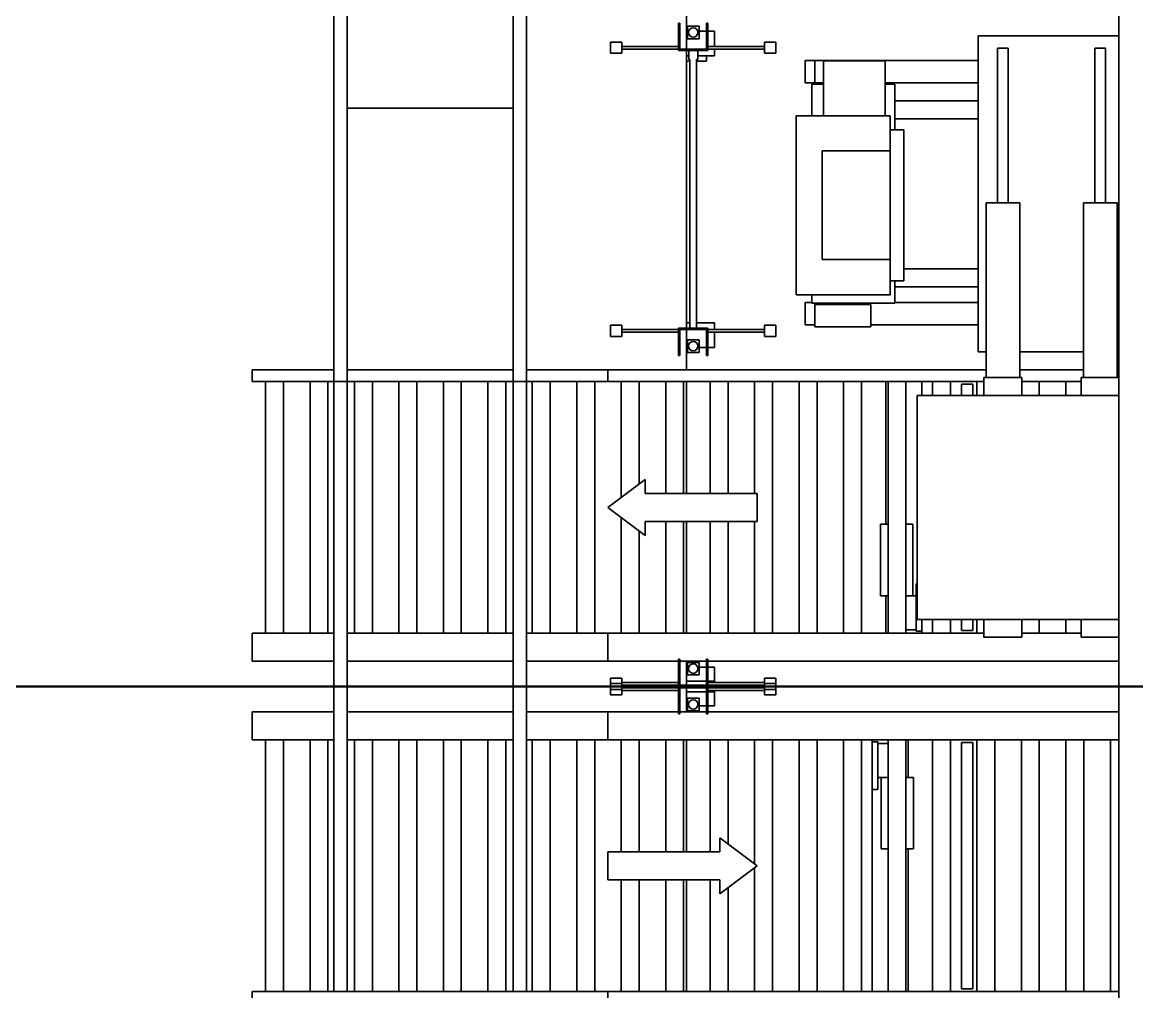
# Model space of a CAD drawing. Header units: millimetres. Extents: x 0 to 84100, y 0 to 59400.
# Drawn here: x 12010 to 16985, y 13264 to 17592 of the extents above; entities that cross this region are included whole.
import ezdxf

# ---------------------------------------------------------------- set-up
doc = ezdxf.new("R2010")
doc.units = ezdxf.units.MM
doc.header["$LTSCALE"] = 100
doc.linetypes.add('CHAIN', pattern=[0.3543, 0.2362, -0.0295, 0.0591, -0.0295])
doc.layers.add('Section Line (ISO)', color=7, linetype='CHAIN', lineweight=50)
doc.layers.add('Visible (ISO)', color=7, linetype='Continuous', lineweight=35)

# ---------------------------------------------------------------- blocks, each defined once
blk = doc.blocks.new('2dTransSection0')
at = {"layer": 'Section Line (ISO)', "linetype": 'CHAIN', "ltscale": 33.448322}
blk.add_line((34.206, 146.26), (409.429, 146.26), dxfattribs=at)

msp = doc.modelspace()

# ---------------------------------------------------------------- linework, layer by layer
at = {"layer": 'Visible (ISO)'}
for p, q in [((16905.45, 10026.01), (16905.45, 19226.01)), ((13400.95, 18793.01), (13400.95, 16032.01)), ((13460.95, 16032.01), (13460.95, 18793.01)), ((14200.95, 18793.01), (14200.95, 16032.01)), ((14260.95, 16032.01), (14260.95, 18793.01)), ((14974.95, 17662.51), (14974.95, 17472.01)), ((14939.45, 17466.01), (14939.45, 17588.01)), ((14939.45, 17588.01), (14945.45, 17588.01)), ((14945.45, 17588.01), (14945.45, 17472.01)), ((14979.45, 17574.01), (15031.45, 17574.01)), ((14979.45, 17518.01), (14979.45, 17574.01)), ((15031.45, 17574.01), (15031.45, 17518.01)), ((15065.45, 17472.01), (15065.45, 17588.01)), ((15065.45, 17588.01), (15071.45, 17588.01)), ((15071.45, 17588.01), (15071.45, 17466.01)), ((14974.95, 17552.01), (14979.45, 17552.01)), ((15031.45, 17518.01), (14979.45, 17518.01)), ((15031.45, 17552.01), (15065.45, 17552.01)), ((15071.45, 17552.01), (15100.45, 17552.01)), ((15100.45, 17552.01), (15100.45, 17484.01)), ((16905.45, 17531.01), (16276.95, 17531.01)), ((16276.95, 17531.01), (16276.95, 16121.01)), ((14636.45, 17503.01), (14686.45, 17503.01)), ((14636.45, 17453.01), (14636.45, 17503.01)), ((14686.45, 17503.01), (14686.45, 17453.01)), ((14686.45, 17484.01), (14939.45, 17484.01)), ((14686.45, 17472.01), (14939.45, 17472.01)), ((15071.45, 17466.01), (14939.45, 17466.01)), ((14945.45, 17472.01), (15065.45, 17472.01)), ((14974.95, 17466.01), (14974.95, 16226.01)), ((14985.45, 17426.01), (14985.45, 17466.01)), ((15025.45, 17466.01), (15025.45, 17426.01)), ((15071.45, 17484.01), (15324.45, 17484.01)), ((15071.45, 17472.01), (15324.45, 17472.01)), ((15100.45, 17472.01), (15100.45, 17442.01)), ((15374.45, 17503.01), (15324.45, 17503.01)), ((15324.45, 17503.01), (15324.45, 17453.01)), ((15374.45, 17453.01), (15374.45, 17503.01)), ((16363.95, 17476.01), (16363.95, 16786.01)), ((16411.45, 17476.01), (16363.95, 17476.01)), ((16411.45, 17476.01), (16411.45, 16786.01)), ((16798.95, 17476.01), (16798.95, 16786.01)), ((16846.45, 17476.01), (16798.95, 17476.01)), ((16846.45, 17476.01), (16846.45, 16786.01)), ((14636.45, 17453.01), (14686.45, 17453.01)), ((14985.45, 17442.01), (14974.95, 17442.01)), ((14990.45, 17418.51), (14974.95, 17418.51)), ((14990.45, 17426.01), (14985.45, 17426.01)), ((14990.45, 16226.01), (14990.45, 17426.01)), ((15020.45, 17426.01), (15020.45, 16226.01)), ((15025.45, 17426.01), (15020.45, 17426.01)), ((15065.45, 17418.51), (15020.45, 17418.51)), ((15100.45, 17442.01), (15025.45, 17442.01)), ((15065.45, 17442.01), (15065.45, 17418.51)), ((15374.45, 17453.01), (15324.45, 17453.01)), ((15548.25, 17420.61), (15505.45, 17420.61)), ((15505.45, 17420.61), (15505.45, 17320.61)), ((15798.25, 17420.61), (15548.25, 17420.61)), ((15548.25, 17420.61), (15548.25, 17320.61)), ((15586.95, 17419.01), (15861.95, 17419.01)), ((15586.95, 17174.51), (15586.95, 17419.01)), ((15798.25, 17420.61), (15798.25, 17419.01)), ((16276.95, 17420.61), (15798.25, 17420.61)), ((15861.95, 17174.51), (15861.95, 17419.01)), ((15505.45, 17320.61), (15548.25, 17320.61)), ((15535.45, 17174.51), (15535.45, 17315.01)), ((15535.45, 17315.01), (15586.95, 17315.01)), ((15586.95, 17320.61), (15548.25, 17320.61)), ((15861.95, 17320.61), (16276.95, 17320.61)), ((15861.95, 17315.01), (15905.45, 17315.01)), ((15905.45, 17315.01), (15905.45, 17112.01)), ((15905.45, 17241.01), (16276.95, 17241.01)), ((13460.95, 17207.51), (14200.95, 17207.51)), ((15885.45, 17174.51), (15465.45, 17174.51)), ((15465.45, 17174.51), (15465.45, 16374.51)), ((15885.45, 17174.51), (15885.45, 17112.01)), ((15905.45, 17161.01), (16276.95, 17161.01)), ((15885.45, 16437.01), (15885.45, 17112.01)), ((15885.45, 17112.01), (15945.45, 17112.01)), ((15945.45, 17112.01), (15945.45, 16437.01)), ((15885.45, 17017.01), (15580.45, 17017.01)), ((15580.45, 17017.01), (15580.45, 16532.01)), ((16462.95, 16786.01), (16312.95, 16786.01)), ((16312.95, 16006.01), (16312.95, 16786.01)), ((16462.95, 16006.01), (16462.95, 16786.01)), ((16897.95, 16786.01), (16747.95, 16786.01)), ((16747.95, 16786.01), (16747.95, 16006.01)), ((16897.95, 16786.01), (16897.95, 16006.01)), ((15885.45, 16532.01), (15580.45, 16532.01)), ((15945.45, 16491.01), (16276.95, 16491.01)), ((15885.45, 16437.01), (15885.45, 16374.51)), ((15945.45, 16437.01), (15885.45, 16437.01)), ((15905.45, 16437.01), (15905.45, 16337.01)), ((15885.45, 16374.51), (15465.45, 16374.51)), ((15535.45, 16337.01), (15535.45, 16374.51)), ((15905.45, 16411.01), (16276.95, 16411.01)), ((15535.45, 16340.61), (15505.45, 16340.61)), ((15505.45, 16340.61), (15505.45, 16240.61)), ((15905.45, 16337.01), (15535.45, 16337.01)), ((15798.25, 16331.41), (15548.25, 16331.41)), ((15548.25, 16331.41), (15548.25, 16231.41)), ((15649.25, 16337.01), (15649.25, 16331.41)), ((15697.25, 16337.01), (15697.25, 16331.41)), ((15798.25, 16331.41), (15798.25, 16231.41)), ((16276.95, 16340.61), (15905.45, 16340.61)), ((14636.45, 16239.01), (14686.45, 16239.01)), ((14636.45, 16239.01), (14636.45, 16189.01)), ((14686.45, 16189.01), (14686.45, 16239.01)), ((14939.45, 16220.01), (14686.45, 16220.01)), ((14939.45, 16226.01), (15071.45, 16226.01)), ((14939.45, 16104.01), (14939.45, 16226.01)), ((15065.45, 16220.01), (14945.45, 16220.01)), ((14945.45, 16220.01), (14945.45, 16104.01)), ((14974.95, 16250.01), (14990.45, 16250.01)), ((14974.95, 16220.01), (14974.95, 16039.51)), ((15020.45, 16250.01), (15100.45, 16250.01)), ((15065.45, 16104.01), (15065.45, 16220.01)), ((15071.45, 16226.01), (15071.45, 16104.01)), ((15324.45, 16220.01), (15071.45, 16220.01)), ((15100.45, 16250.01), (15100.45, 16220.01)), ((15374.45, 16239.01), (15324.45, 16239.01)), ((15324.45, 16189.01), (15324.45, 16239.01)), ((15374.45, 16239.01), (15374.45, 16189.01)), ((15505.45, 16240.61), (15548.25, 16240.61)), ((15798.25, 16231.41), (15548.25, 16231.41)), ((15798.25, 16240.61), (16276.95, 16240.61)), ((14636.45, 16189.01), (14686.45, 16189.01)), ((14939.45, 16208.01), (14686.45, 16208.01)), ((14979.45, 16118.01), (14979.45, 16174.01)), ((14979.45, 16174.01), (15031.45, 16174.01)), ((15031.45, 16174.01), (15031.45, 16118.01)), ((15324.45, 16208.01), (15071.45, 16208.01)), ((15100.45, 16208.01), (15100.45, 16140.01)), ((15374.45, 16189.01), (15324.45, 16189.01)), ((14979.45, 16140.01), (14974.95, 16140.01)), ((15065.45, 16140.01), (15031.45, 16140.01)), ((15100.45, 16140.01), (15071.45, 16140.01)), ((16276.95, 16121.01), (16312.95, 16121.01)), ((16462.95, 16121.01), (16747.95, 16121.01)), ((16897.95, 16121.01), (16905.45, 16121.01)), ((14945.45, 16104.01), (14939.45, 16104.01)), ((15031.45, 16118.01), (14979.45, 16118.01)), ((15071.45, 16104.01), (15065.45, 16104.01)), ((13400.95, 16039.51), (13036.95, 16039.51)), ((13036.95, 16039.51), (13036.95, 15987.51)), ((13400.95, 15989.02), (13400.95, 16032.01)), ((14200.95, 16039.51), (13460.95, 16039.51)), ((13460.95, 16032.01), (13460.95, 15989.02)), ((14200.95, 15989.02), (14200.95, 16032.01)), ((14624.95, 16039.51), (14260.95, 16039.51)), ((14260.95, 16032.01), (14260.95, 15989.02)), ((16312.95, 16039.51), (14624.95, 16039.51)), ((14624.95, 16039.51), (14624.95, 15987.51)), ((14624.95, 15987.51), (14624.95, 16039.51)), ((16747.95, 16039.51), (16462.95, 16039.51)), ((16905.45, 16039.51), (16897.95, 16039.51)), ((13036.95, 15987.51), (13110.92, 15987.51)), ((13096.2, 14864.51), (13096.2, 15987.51)), ((13161.48, 15987.51), (13110.92, 15987.51)), ((13161.48, 15987.51), (13309.42, 15987.51)), ((13176.2, 14864.51), (13176.2, 15987.51)), ((13294.7, 14864.51), (13294.7, 15987.51)), ((13359.98, 15987.51), (13309.42, 15987.51)), ((13359.98, 15987.51), (13507.92, 15987.51)), ((13374.7, 14864.51), (13374.7, 15987.51)), ((13400.95, 15943.01), (13400.95, 15987.51)), ((13460.95, 15987.51), (13460.95, 15943.01)), ((13493.2, 14864.51), (13493.2, 15987.51)), ((13558.48, 15987.51), (13507.92, 15987.51)), ((13558.48, 15987.51), (13706.42, 15987.51)), ((13573.2, 14864.51), (13573.2, 15987.51)), ((13691.7, 14864.51), (13691.7, 15987.51)), ((13756.98, 15987.51), (13706.42, 15987.51)), ((13756.98, 15987.51), (13904.92, 15987.51)), ((13771.7, 14864.51), (13771.7, 15987.51)), ((13890.2, 14864.51), (13890.2, 15987.51)), ((13955.48, 15987.51), (13904.92, 15987.51)), ((13955.48, 15987.51), (14103.42, 15987.51)), ((13970.2, 14864.51), (13970.2, 15987.51)), ((14088.7, 14864.51), (14088.7, 15987.51)), ((14153.98, 15987.51), (14103.42, 15987.51)), ((14153.98, 15987.51), (14301.92, 15987.51)), ((14168.7, 14864.51), (14168.7, 15987.51)), ((14200.95, 15943.01), (14200.95, 15987.51)), ((14260.95, 15987.51), (14260.95, 15943.01)), ((14287.2, 14864.51), (14287.2, 15987.51)), ((14352.48, 15987.51), (14301.92, 15987.51)), ((14352.48, 15987.51), (14500.42, 15987.51)), ((14367.2, 14864.51), (14367.2, 15987.51)), ((14485.7, 14864.51), (14485.7, 15987.51)), ((14550.98, 15987.51), (14500.42, 15987.51)), ((14550.98, 15987.51), (14624.95, 15987.51)), ((14565.7, 14864.51), (14565.7, 15987.51)), ((14624.95, 15987.51), (14698.92, 15987.51)), ((14684.2, 15470.45), (14684.2, 15987.51)), ((14749.48, 15987.51), (14698.92, 15987.51)), ((14749.48, 15987.51), (14897.42, 15987.51)), ((14764.2, 15530.45), (14764.2, 15987.51)), ((14882.7, 15488.51), (14882.7, 15987.51)), ((14947.98, 15987.51), (14897.42, 15987.51)), ((14947.98, 15987.51), (15095.92, 15987.51)), ((14962.7, 15488.51), (14962.7, 15987.51)), ((14974.95, 15987.51), (14974.95, 15488.51)), ((15081.2, 15488.51), (15081.2, 15987.51)), ((15146.48, 15987.51), (15095.92, 15987.51)), ((15146.48, 15987.51), (15294.42, 15987.51)), ((15161.2, 15488.51), (15161.2, 15987.51)), ((15279.7, 15488.51), (15279.7, 15987.51)), ((15344.98, 15987.51), (15294.42, 15987.51)), ((15344.98, 15987.51), (15492.92, 15987.51)), ((15359.7, 14864.51), (15359.7, 15987.51)), ((15478.2, 14864.51), (15478.2, 15987.51)), ((15543.48, 15987.51), (15492.92, 15987.51)), ((15543.48, 15987.51), (15691.42, 15987.51)), ((15558.2, 14864.51), (15558.2, 15987.51)), ((15676.7, 14864.51), (15676.7, 15987.51)), ((15741.98, 15987.51), (15691.42, 15987.51)), ((15741.98, 15987.51), (15889.92, 15987.51)), ((15756.7, 14864.51), (15756.7, 15987.51)), ((15865.45, 15987.51), (15865.45, 15350.51)), ((15875.2, 14864.51), (15875.2, 15987.51)), ((15940.48, 15987.51), (15889.92, 15987.51)), ((15940.48, 15987.51), (16088.42, 15987.51)), ((15955.2, 14864.51), (15955.2, 15987.51)), ((16025.45, 15987.51), (16025.45, 15926.01)), ((16073.7, 15926.01), (16073.7, 15987.51)), ((16138.98, 15987.51), (16088.42, 15987.51)), ((16138.98, 15987.51), (16286.92, 15987.51)), ((16153.7, 15926.01), (16153.7, 15987.51)), ((16203.45, 15976.01), (16253.45, 15976.01)), ((16203.45, 15926.01), (16203.45, 15976.01)), ((16253.45, 15976.01), (16253.45, 15926.01)), ((16272.2, 15926.01), (16272.2, 15987.51)), ((16302.95, 15987.51), (16286.92, 15987.51)), ((16472.95, 16006.01), (16302.95, 16006.01)), ((16302.95, 15926.01), (16302.95, 16006.01)), ((16472.95, 16006.01), (16472.95, 15926.01)), ((16472.95, 15987.51), (16485.42, 15987.51)), ((16535.98, 15987.51), (16485.42, 15987.51)), ((16535.98, 15987.51), (16683.92, 15987.51)), ((16550.7, 15926.01), (16550.7, 15987.51)), ((16669.2, 15926.01), (16669.2, 15987.51)), ((16734.48, 15987.51), (16683.92, 15987.51)), ((16734.48, 15987.51), (16737.95, 15987.51)), ((16905.45, 16006.01), (16737.95, 16006.01)), ((16737.95, 15926.01), (16737.95, 16006.01)), ((13400.95, 15943.01), (13400.95, 13309.01)), ((13460.95, 13309.01), (13460.95, 15943.01)), ((14200.95, 15943.01), (14200.95, 13309.01)), ((14260.95, 13309.01), (14260.95, 15943.01)), ((16005.45, 14926.01), (16005.45, 15926.01)), ((16005.45, 15926.01), (16905.45, 15926.01)), ((14624.95, 15426.01), (14791.62, 15551.01)), ((14791.62, 15551.01), (14791.62, 15488.51)), ((14791.62, 15488.51), (15291.62, 15488.51)), ((15291.62, 15488.51), (15291.62, 15363.51)), ((14791.62, 15301.01), (14624.95, 15426.01)), ((14684.2, 14864.51), (14684.2, 15381.58)), ((15291.62, 15363.51), (14791.62, 15363.51)), ((14791.62, 15363.51), (14791.62, 15301.01)), ((14882.7, 14864.51), (14882.7, 15363.51)), ((14962.7, 14864.51), (14962.7, 15363.51)), ((14974.95, 15363.51), (14974.95, 14864.51)), ((15081.2, 14864.51), (15081.2, 15363.51)), ((15161.2, 14864.51), (15161.2, 15363.51)), ((15279.7, 14864.51), (15279.7, 15363.51)), ((15841.35, 15350.51), (15875.2, 15350.51)), ((15841.35, 15031.51), (15841.35, 15350.51)), ((15955.2, 15350.51), (15986.35, 15350.51)), ((15986.35, 15031.51), (15986.35, 15350.51)), ((14764.2, 14864.51), (14764.2, 15321.58)), ((16005.45, 15085.01), (16000.45, 15085.01)), ((16000.45, 15085.01), (16000.45, 14873.01)), ((15841.35, 15031.51), (15875.2, 15031.51)), ((15865.45, 15031.51), (15865.45, 14864.51)), ((16000.45, 15031.51), (15955.2, 15031.51)), ((16905.45, 14926.01), (16005.45, 14926.01)), ((16025.45, 14926.01), (16025.45, 14873.01)), ((16073.7, 14864.51), (16073.7, 14926.01)), ((16153.7, 14864.51), (16153.7, 14926.01)), ((16203.45, 14876.01), (16203.45, 14926.01)), ((16253.45, 14926.01), (16253.45, 14876.01)), ((16272.2, 14864.51), (16272.2, 14926.01)), ((16302.95, 14846.01), (16302.95, 14926.01)), ((16472.95, 14926.01), (16472.95, 14846.01)), ((16550.7, 14864.51), (16550.7, 14926.01)), ((16669.2, 14864.51), (16669.2, 14926.01)), ((16737.95, 14846.01), (16737.95, 14926.01)), ((16000.45, 14879.51), (15955.2, 14879.51)), ((16253.45, 14876.01), (16203.45, 14876.01)), ((13036.95, 14864.51), (13400.95, 14864.51)), ((13036.95, 14739.51), (13036.95, 14864.51)), ((13460.95, 14864.51), (14200.95, 14864.51)), ((14260.95, 14864.51), (14624.95, 14864.51)), ((14624.95, 14864.51), (16302.95, 14864.51)), ((14624.95, 14739.51), (14624.95, 14864.51)), ((14624.95, 14864.51), (14624.95, 14739.51)), ((16025.45, 14873.01), (16000.45, 14873.01)), ((16025.45, 14873.01), (16025.45, 14864.51)), ((16302.95, 14846.01), (16472.95, 14846.01)), ((16472.95, 14864.51), (16737.95, 14864.51)), ((16737.95, 14846.01), (16905.45, 14846.01)), ((13400.95, 14739.51), (13036.95, 14739.51)), ((14200.95, 14739.51), (13460.95, 14739.51)), ((14624.95, 14739.51), (14260.95, 14739.51)), ((14939.45, 14739.51), (14624.95, 14739.51)), ((14939.45, 14748.01), (14939.45, 14626.01)), ((14945.45, 14748.01), (14939.45, 14748.01)), ((14945.45, 14632.01), (14945.45, 14748.01)), ((15065.45, 14739.51), (14945.45, 14739.51)), ((14974.95, 14739.51), (14974.95, 14632.01)), ((14979.45, 14734.01), (15031.45, 14734.01)), ((14979.45, 14678.01), (14979.45, 14734.01)), ((15031.45, 14734.01), (15031.45, 14678.01)), ((15065.45, 14748.01), (15065.45, 14632.01)), ((15071.45, 14748.01), (15065.45, 14748.01)), ((15071.45, 14626.01), (15071.45, 14748.01)), ((16905.45, 14739.51), (15071.45, 14739.51)), ((14979.45, 14712.01), (14974.95, 14712.01)), ((15031.45, 14678.01), (14979.45, 14678.01)), ((15065.45, 14712.01), (15031.45, 14712.01)), ((15100.45, 14712.01), (15071.45, 14712.01)), ((15100.45, 14644.01), (15100.45, 14712.01)), ((14636.45, 14663.01), (14686.45, 14663.01)), ((14636.45, 14613.01), (14636.45, 14663.01)), ((14636.45, 14639.01), (14686.45, 14639.01)), ((14636.45, 14639.01), (14636.45, 14589.01)), ((14686.45, 14663.01), (14686.45, 14613.01)), ((14686.45, 14644.01), (14939.45, 14644.01)), ((14686.45, 14589.01), (14686.45, 14639.01)), ((14686.45, 14632.01), (14939.45, 14632.01)), ((15065.45, 14632.01), (14945.45, 14632.01)), ((15065.45, 14650.01), (14974.95, 14650.01)), ((15100.45, 14650.01), (15071.45, 14650.01)), ((15071.45, 14644.01), (15324.45, 14644.01)), ((15071.45, 14632.01), (15324.45, 14632.01)), ((15100.45, 14644.01), (15100.45, 14650.01)), ((15100.45, 14620.01), (15100.45, 14632.01)), ((15100.45, 14620.01), (15100.45, 14632.01)), ((15374.45, 14663.01), (15324.45, 14663.01)), ((15324.45, 14663.01), (15324.45, 14613.01)), ((15374.45, 14639.01), (15324.45, 14639.01)), ((15324.45, 14589.01), (15324.45, 14639.01)), ((15374.45, 14613.01), (15374.45, 14663.01)), ((15374.45, 14639.01), (15374.45, 14589.01)), ((14636.45, 14613.01), (14686.45, 14613.01)), ((14636.45, 14589.01), (14686.45, 14589.01)), ((14939.45, 14620.01), (14686.45, 14620.01)), ((14939.45, 14608.01), (14686.45, 14608.01)), ((14939.45, 14626.01), (14939.45, 14504.01)), ((15071.45, 14626.01), (14939.45, 14626.01)), ((14939.45, 14626.01), (15071.45, 14626.01)), ((14945.45, 14504.01), (14945.45, 14620.01)), ((14945.45, 14620.01), (15065.45, 14620.01)), ((14974.95, 14620.01), (14974.95, 14512.51)), ((14974.95, 14602.01), (15065.45, 14602.01)), ((15065.45, 14620.01), (15065.45, 14504.01)), ((15071.45, 14504.01), (15071.45, 14626.01)), ((15324.45, 14620.01), (15071.45, 14620.01)), ((15324.45, 14608.01), (15071.45, 14608.01)), ((15071.45, 14602.01), (15100.45, 14602.01)), ((15100.45, 14540.01), (15100.45, 14608.01)), ((15100.45, 14602.01), (15100.45, 14608.01)), ((15374.45, 14613.01), (15324.45, 14613.01)), ((15374.45, 14589.01), (15324.45, 14589.01)), ((14974.95, 14540.01), (14979.45, 14540.01)), ((14979.45, 14574.01), (15031.45, 14574.01)), ((14979.45, 14518.01), (14979.45, 14574.01)), ((15031.45, 14574.01), (15031.45, 14518.01)), ((15031.45, 14540.01), (15065.45, 14540.01)), ((15071.45, 14540.01), (15100.45, 14540.01)), ((13036.95, 14512.51), (13400.95, 14512.51)), ((13036.95, 14387.51), (13036.95, 14512.51)), ((13460.95, 14512.51), (14200.95, 14512.51)), ((14260.95, 14512.51), (14624.95, 14512.51)), ((14624.95, 14512.51), (14939.45, 14512.51)), ((14624.95, 14387.51), (14624.95, 14512.51)), ((14624.95, 14512.51), (14624.95, 14387.51)), ((14939.45, 14504.01), (14945.45, 14504.01)), ((14945.45, 14512.51), (15065.45, 14512.51)), ((15031.45, 14518.01), (14979.45, 14518.01)), ((15065.45, 14504.01), (15071.45, 14504.01)), ((15071.45, 14512.51), (16905.45, 14512.51)), ((13400.95, 14387.51), (13036.95, 14387.51)), ((13096.2, 14387.51), (13096.2, 13264.51)), ((13176.2, 14387.51), (13176.2, 13264.51)), ((13294.7, 14387.51), (13294.7, 13264.51)), ((13374.7, 14387.51), (13374.7, 13264.51)), ((14200.95, 14387.51), (13460.95, 14387.51)), ((13493.2, 14387.51), (13493.2, 13264.51)), ((13573.2, 14387.51), (13573.2, 13264.51)), ((13691.7, 14387.51), (13691.7, 13264.51)), ((13771.7, 14387.51), (13771.7, 13264.51)), ((13890.2, 14387.51), (13890.2, 13264.51)), ((13970.2, 14387.51), (13970.2, 13264.51)), ((14088.7, 14387.51), (14088.7, 13264.51)), ((14168.7, 14387.51), (14168.7, 13264.51)), ((14624.95, 14387.51), (14260.95, 14387.51)), ((14287.2, 14387.51), (14287.2, 13264.51)), ((14367.2, 14387.51), (14367.2, 13264.51)), ((14485.7, 14387.51), (14485.7, 13264.51)), ((14565.7, 14387.51), (14565.7, 13264.51)), ((16905.45, 14387.51), (14624.95, 14387.51)), ((14684.2, 14387.51), (14684.2, 13888.51)), ((14764.2, 14387.51), (14764.2, 13888.51)), ((14882.7, 14387.51), (14882.7, 13888.51)), ((14962.7, 14387.51), (14962.7, 13888.51)), ((14974.95, 14387.51), (14974.95, 13888.51)), ((15081.2, 14387.51), (15081.2, 13888.51)), ((15161.2, 14387.51), (15161.2, 13923.83)), ((15279.7, 14387.51), (15279.7, 13834.95)), ((15359.7, 14387.51), (15359.7, 13264.51)), ((15478.2, 14387.51), (15478.2, 13264.51)), ((15558.2, 14387.51), (15558.2, 13264.51)), ((15676.7, 14387.51), (15676.7, 13264.51)), ((15756.7, 14387.51), (15756.7, 13264.51)), ((15804.95, 14379.01), (15804.95, 14387.51)), ((15804.95, 14167.01), (15804.95, 14379.01)), ((15804.95, 14379.01), (15829.95, 14379.01)), ((15829.95, 14167.01), (15829.95, 14379.01)), ((15875.2, 14387.51), (15875.2, 13264.51)), ((15955.2, 14387.51), (15955.2, 13264.51)), ((15964.95, 14220.51), (15964.95, 14387.51)), ((16073.7, 14387.51), (16073.7, 13264.51)), ((16153.7, 14387.51), (16153.7, 13264.51)), ((16272.2, 14387.51), (16272.2, 13264.51)), ((16352.2, 14387.51), (16352.2, 13264.51)), ((16470.7, 14387.51), (16470.7, 13264.51)), ((16550.7, 14387.51), (16550.7, 13264.51)), ((16669.2, 14387.51), (16669.2, 13264.51)), ((16749.2, 14387.51), (16749.2, 13264.51)), ((16867.7, 14387.51), (16867.7, 13264.51)), ((15829.95, 14372.51), (15875.2, 14372.51)), ((16203.45, 14376.01), (16253.45, 14376.01)), ((16203.45, 13276.01), (16203.45, 14376.01)), ((16253.45, 14376.01), (16253.45, 13276.01)), ((15829.95, 14220.51), (15875.2, 14220.51)), ((15844.05, 14220.51), (15844.05, 13901.51)), ((15989.05, 14220.51), (15955.2, 14220.51)), ((15989.05, 14220.51), (15989.05, 13901.51)), ((15804.95, 13264.51), (15804.95, 14167.01)), ((15804.95, 14167.01), (15829.95, 14167.01)), ((15124.95, 13888.51), (15124.95, 13951.01)), ((15124.95, 13951.01), (15291.62, 13826.01)), ((14624.95, 13763.51), (14624.95, 13888.51)), ((14624.95, 13888.51), (15124.95, 13888.51)), ((15875.2, 13901.51), (15844.05, 13901.51)), ((15989.05, 13901.51), (15955.2, 13901.51)), ((15964.95, 13264.51), (15964.95, 13901.51)), ((15291.62, 13826.01), (15124.95, 13701.01)), ((15279.7, 13817.08), (15279.7, 13264.51)), ((15124.95, 13763.51), (14624.95, 13763.51)), ((14684.2, 13763.51), (14684.2, 13264.51)), ((14764.2, 13763.51), (14764.2, 13264.51)), ((14882.7, 13763.51), (14882.7, 13264.51)), ((14962.7, 13763.51), (14962.7, 13264.51)), ((14974.95, 13763.51), (14974.95, 13264.51)), ((15081.2, 13763.51), (15081.2, 13264.51)), ((15124.95, 13701.01), (15124.95, 13763.51)), ((15161.2, 13728.2), (15161.2, 13264.51)), ((13400.95, 13264.51), (13400.95, 13309.01)), ((13460.95, 13309.01), (13460.95, 13264.51)), ((14200.95, 13264.51), (14200.95, 13309.01)), ((14260.95, 13309.01), (14260.95, 13264.51)), ((13110.92, 13264.51), (13036.95, 13264.51)), ((13036.95, 13264.51), (13036.95, 13212.51)), ((13110.92, 13264.51), (13161.48, 13264.51)), ((13309.42, 13264.51), (13161.48, 13264.51)), ((13309.42, 13264.51), (13359.98, 13264.51)), ((13507.92, 13264.51), (13359.98, 13264.51)), ((13507.92, 13264.51), (13558.48, 13264.51)), ((13706.42, 13264.51), (13558.48, 13264.51)), ((13706.42, 13264.51), (13756.98, 13264.51)), ((13904.92, 13264.51), (13756.98, 13264.51)), ((13904.92, 13264.51), (13955.48, 13264.51)), ((14103.42, 13264.51), (13955.48, 13264.51)), ((14103.42, 13264.51), (14153.98, 13264.51)), ((14301.92, 13264.51), (14153.98, 13264.51)), ((14301.92, 13264.51), (14352.48, 13264.51)), ((14500.42, 13264.51), (14352.48, 13264.51)), ((14500.42, 13264.51), (14550.98, 13264.51)), ((14624.95, 13264.51), (14550.98, 13264.51)), ((14698.92, 13264.51), (14624.95, 13264.51)), ((14624.95, 13264.51), (14624.95, 13212.51)), ((14624.95, 13212.51), (14624.95, 13264.51)), ((14698.92, 13264.51), (14749.48, 13264.51)), ((14897.42, 13264.51), (14749.48, 13264.51)), ((14897.42, 13264.51), (14947.98, 13264.51)), ((15095.92, 13264.51), (14947.98, 13264.51)), ((15095.92, 13264.51), (15146.48, 13264.51)), ((15294.42, 13264.51), (15146.48, 13264.51)), ((15294.42, 13264.51), (15344.98, 13264.51)), ((15492.92, 13264.51), (15344.98, 13264.51)), ((15492.92, 13264.51), (15543.48, 13264.51)), ((15691.42, 13264.51), (15543.48, 13264.51)), ((15691.42, 13264.51), (15741.98, 13264.51)), ((15889.92, 13264.51), (15741.98, 13264.51)), ((15889.92, 13264.51), (15940.48, 13264.51)), ((16088.42, 13264.51), (15940.48, 13264.51)), ((16088.42, 13264.51), (16138.98, 13264.51)), ((16286.92, 13264.51), (16138.98, 13264.51)), ((16253.45, 13276.01), (16203.45, 13276.01)), ((16286.92, 13264.51), (16337.48, 13264.51)), ((16485.42, 13264.51), (16337.48, 13264.51)), ((16485.42, 13264.51), (16535.98, 13264.51)), ((16683.92, 13264.51), (16535.98, 13264.51)), ((16683.92, 13264.51), (16734.48, 13264.51)), ((16882.42, 13264.51), (16734.48, 13264.51)), ((16882.42, 13264.51), (16905.45, 13264.51))]:
    msp.add_line(p, q, dxfattribs=at)
for centre in [(15005.45, 17546.01), (15005.45, 16146.01), (15005.45, 14706.01), (15005.45, 14546.01)]:
    msp.add_circle(centre, 21, dxfattribs=at)

# ---------------------------------------------------------------- block references
at = {"layer": 'Section Line (ISO)', "xscale": 100, "yscale": 100, "zscale": 100}
msp.add_blockref('2dTransSection0', (0, 0), dxfattribs=at)

doc.saveas('drawing.dxf')
